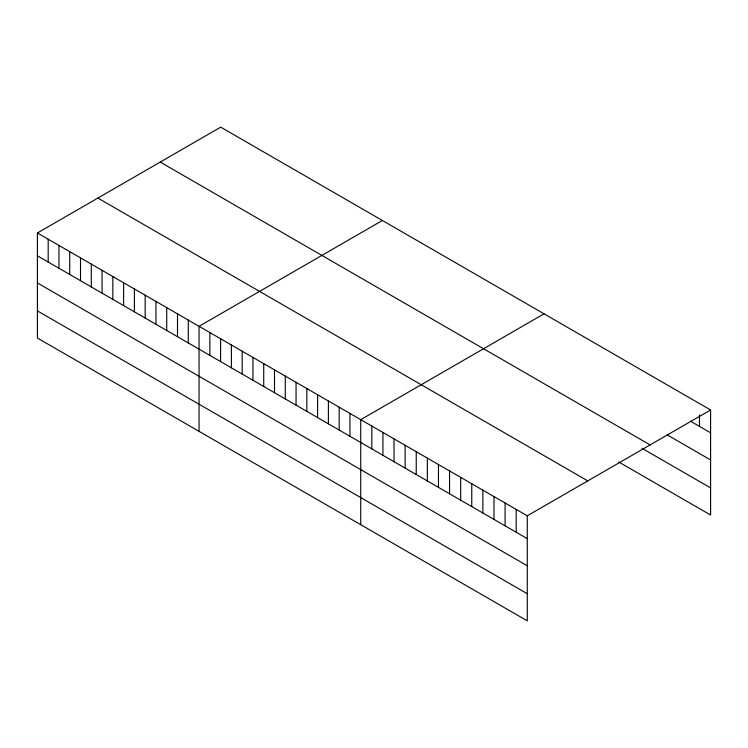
<?xml version="1.0" encoding="UTF-8"?>
<svg xmlns="http://www.w3.org/2000/svg" width="748" height="748" viewBox="0 0 748 748"><rect width="100%" height="100%" fill="white"/><g stroke="black" fill="none" stroke-linecap="round" stroke-linejoin="round"><path stroke-width="1.12" d="M37.4 232.983L527.284 515.811L527.284 620.849L37.4 338.021L37.4 232.983L220.716 127.151L710.6 409.979L710.6 515.017L618.736 461.984M382.378 220.482L199.062 326.315L199.062 431.353M544.039 313.814L360.723 419.656L360.723 524.694M527.284 515.811L710.6 409.979M690.413 421.152L710.6 432.812M667.197 434.878L710.6 459.936M160.222 162.073L650.106 444.91M641.952 448.258L710.6 487.892M97.895 198.061L587.778 480.889M37.4 255.816L527.284 538.644M37.4 282.94L527.284 565.778M37.4 310.888L527.284 593.725M699.492 414.981L699.492 426.397M516.185 509.407L516.185 532.239M505.078 502.993L505.078 525.825M493.97 496.579L493.97 519.411M482.871 490.174L482.871 513.006M471.764 483.76L471.764 506.592M460.665 477.355L460.665 500.178M449.557 470.941L449.557 493.774M438.45 464.527L438.45 487.359M427.351 458.122L427.351 480.945M416.243 451.708L416.243 474.541M405.145 445.294L405.145 468.126M394.037 438.889L394.037 461.712M382.929 432.475L382.929 455.308M371.831 426.061L371.831 448.894M349.952 413.429L349.952 436.262M339.171 407.211L339.171 430.035M328.391 400.984L328.391 423.817M317.61 394.766L317.61 417.59M306.839 388.539L306.839 411.372M296.058 382.322L296.058 405.145M285.278 376.094L285.278 398.927M274.507 369.877L274.507 392.7M263.726 363.65L263.726 386.482M252.946 357.432L252.946 380.255M242.174 351.205L242.174 374.037M231.394 344.987L231.394 367.81M220.613 338.76L220.613 361.593M209.842 332.542L209.842 355.365M188.281 320.097L188.281 342.921M177.51 313.87L177.51 336.703M166.729 307.652L166.729 330.485M155.949 301.425L155.949 324.258M145.177 295.208L145.177 318.04M134.397 288.98L134.397 311.813M123.616 282.763L123.616 305.595M112.845 276.536L112.845 299.368M102.065 270.318L102.065 293.151M91.284 264.091L91.284 286.923M80.513 257.873L80.513 280.706M69.732 251.646L69.732 274.479M58.952 245.428L58.952 268.261M48.181 239.201L48.181 262.034"/></g></svg>
